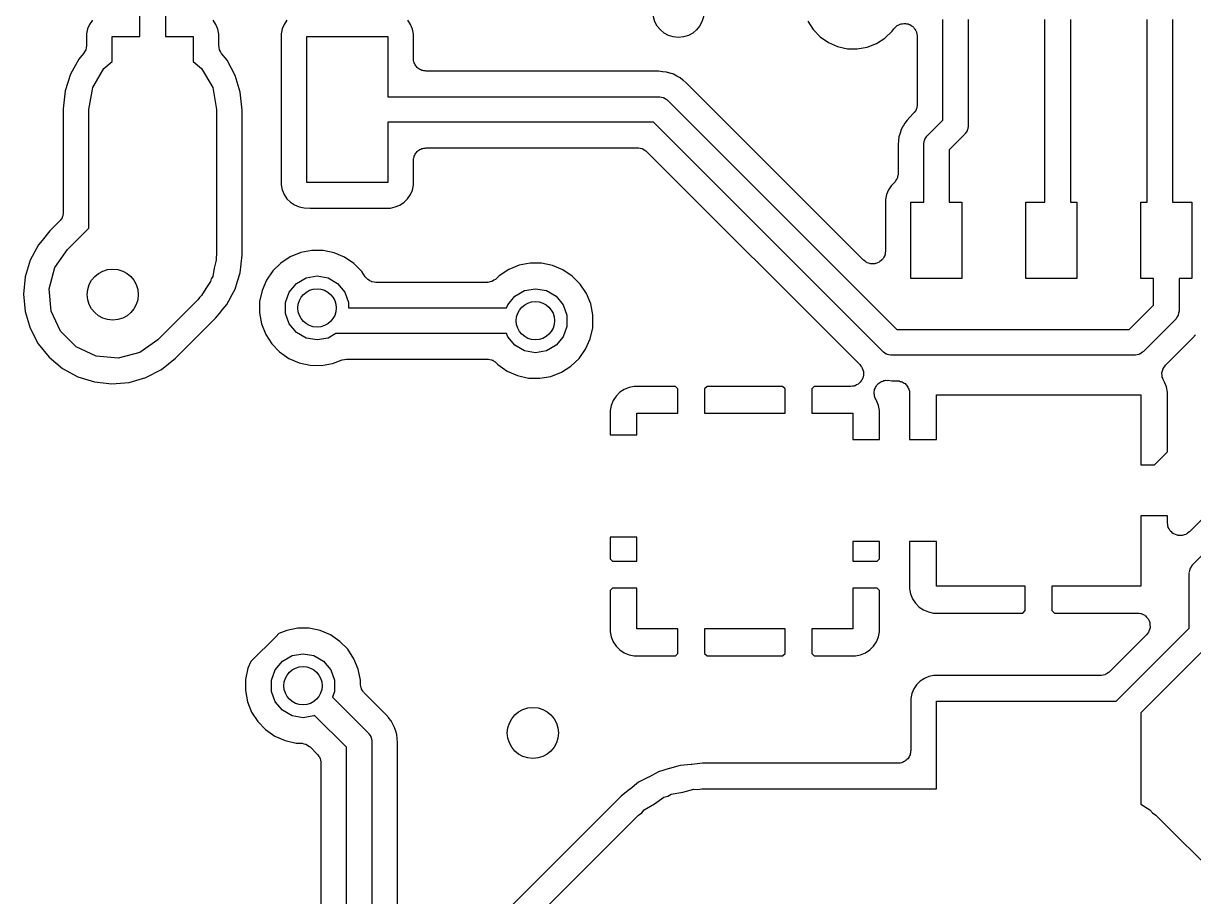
# Model space of a CAD drawing. Extents: x 69.6 to 139.6, y -158 to -61.
# Drawn here: x 82.8 to 91.96, y -109.94 to -103.1 of the extents above; entities that cross this region are included whole.
import ezdxf

# ---------------------------------------------------------------- set-up
doc = ezdxf.new("R2010")
doc.units = 0
doc.header["$MEASUREMENT"] = 0
doc.layers.add('BLACK', color=7, linetype='CONTINUOUS')

msp = doc.modelspace()

# ---------------------------------------------------------------- linework, layer by layer
at = {"layer": 'Black'}
for p, q in [((83.713, -103.203), (83.713, -101.487)), ((83.913, -101.528), (83.913, -103.203)), ((83.3406, -103.075), (83.3187, -103.108)), ((84.3079, -103.109), (84.2862, -103.076)), ((84.8646, -103.075), (84.8427, -103.108)), ((85.8319, -103.109), (85.8102, -103.076)), ((88.9431, -103.083), (88.9855, -103.149)), ((89.9999, -103.859), (89.9999, -103.07)), ((90.1999, -103.07), (90.1999, -103.9)), ((90.8, -104.5), (90.8, -103.07)), ((91, -103.07), (91, -104.5)), ((91.6001, -104.5), (91.6001, -103.07)), ((91.8001, -103.07), (91.8001, -104.5)), ((83.3035, -103.144), (83.2956, -103.182)), ((83.3187, -103.108), (83.3035, -103.144)), ((84.3229, -103.145), (84.3079, -103.109)), ((84.3305, -103.184), (84.3229, -103.145)), ((84.8275, -103.144), (84.8196, -103.182)), ((84.8427, -103.108), (84.8275, -103.144)), ((85.8469, -103.145), (85.8319, -103.109)), ((85.8545, -103.184), (85.8469, -103.145)), ((88.9855, -103.149), (89.0399, -103.206)), ((89.5471, -103.216), (89.6038, -103.162)), ((89.6038, -103.162), (89.6175, -103.143)), ((89.6175, -103.143), (89.6249, -103.135)), ((89.6249, -103.135), (89.6312, -103.127)), ((89.6312, -103.127), (89.6371, -103.123)), ((89.6371, -103.123), (89.6421, -103.118)), ((89.6421, -103.118), (89.6516, -103.114)), ((89.6516, -103.114), (89.6604, -103.108)), ((89.6604, -103.108), (89.6673, -103.107)), ((89.6673, -103.107), (89.6737, -103.104)), ((89.6737, -103.104), (89.6841, -103.103)), ((89.6841, -103.103), (89.6942, -103.101)), ((89.6942, -103.101), (89.7012, -103.101)), ((89.7012, -103.101), (89.7083, -103.101)), ((89.7083, -103.101), (89.7163, -103.103)), ((89.7163, -103.103), (89.7173, -103.103)), ((89.7173, -103.103), (89.719, -103.104)), ((89.719, -103.104), (89.7287, -103.105)), ((89.7287, -103.105), (89.735, -103.108)), ((89.735, -103.108), (89.7418, -103.11)), ((89.7418, -103.11), (89.7476, -103.114)), ((89.7476, -103.114), (89.7499, -103.115)), ((89.7499, -103.115), (89.7525, -103.117)), ((89.7525, -103.117), (89.7596, -103.121)), ((89.7596, -103.121), (89.7644, -103.126)), ((89.7644, -103.126), (89.7702, -103.13)), ((89.7702, -103.13), (89.7734, -103.135)), ((89.7734, -103.135), (89.7765, -103.137)), ((89.7765, -103.137), (89.7791, -103.142)), ((89.7791, -103.142), (89.7832, -103.146)), ((89.7832, -103.146), (89.7839, -103.147)), ((89.7839, -103.147), (89.7866, -103.154)), ((89.7866, -103.154), (89.79, -103.159)), ((89.79, -103.159), (89.791, -103.162)), ((89.791, -103.162), (89.7939, -103.167)), ((89.7939, -103.167), (89.795, -103.174)), ((89.795, -103.174), (89.7974, -103.179)), ((89.7974, -103.179), (89.7978, -103.188)), ((83.2956, -103.182), (83.2953, -103.231)), ((83.2953, -103.231), (83.2953, -103.272)), ((83.2953, -103.272), (83.2953, -103.272)), ((83.2953, -103.272), (83.2953, -103.273)), ((83.4955, -103.399), (83.4955, -103.203)), ((83.4955, -103.203), (83.713, -103.203)), ((83.913, -103.203), (84.1305, -103.203)), ((84.1305, -103.203), (84.1305, -103.399)), ((84.3305, -103.272), (84.3305, -103.184)), ((84.3334, -103.289), (84.3305, -103.272)), ((84.8196, -103.182), (84.8193, -103.231)), ((84.8193, -103.231), (84.8195, -104.366)), ((85.0195, -104.346), (85.0195, -103.203)), ((85.0195, -103.203), (85.6545, -103.203)), ((85.6545, -103.203), (85.6545, -103.675)), ((85.8545, -103.375), (85.8545, -103.184)), ((89.0399, -103.206), (89.1042, -103.25)), ((89.1042, -103.25), (89.176, -103.282)), ((89.4079, -103.287), (89.4809, -103.258)), ((89.4809, -103.258), (89.5471, -103.216)), ((89.7978, -103.188), (89.7989, -103.192)), ((89.7989, -103.192), (89.7986, -103.194)), ((89.7986, -103.194), (89.7999, -103.202)), ((89.7999, -103.202), (89.7999, -103.734)), ((83.2719, -103.337), (83.2358, -103.38)), ((83.2798, -103.323), (83.2719, -103.337)), ((83.2719, -103.337), (83.2719, -103.337)), ((83.2719, -103.337), (83.2719, -103.337)), ((83.2893, -103.307), (83.2798, -103.323)), ((83.2921, -103.291), (83.2893, -103.307)), ((83.2893, -103.307), (83.2893, -103.307)), ((83.2893, -103.307), (83.2893, -103.307)), ((83.2953, -103.273), (83.2921, -103.291)), ((84.3361, -103.305), (84.3334, -103.289)), ((84.3364, -103.306), (84.3361, -103.305)), ((84.3366, -103.307), (84.3364, -103.306)), ((84.3449, -103.321), (84.3366, -103.307)), ((84.353, -103.336), (84.3449, -103.321)), ((84.3956, -103.388), (84.353, -103.336)), ((89.176, -103.282), (89.2525, -103.299)), ((89.2525, -103.299), (89.3308, -103.3)), ((89.3308, -103.3), (89.4079, -103.287)), ((83.2358, -103.38), (83.17, -103.499)), ((83.3432, -103.604), (83.43, -103.454)), ((83.43, -103.454), (83.4955, -103.399)), ((84.1305, -103.399), (84.196, -103.454)), ((84.196, -103.454), (84.2828, -103.604)), ((84.4597, -103.508), (84.3956, -103.388)), ((85.8561, -103.384), (85.8545, -103.375)), ((85.8561, -103.392), (85.8561, -103.384)), ((85.8591, -103.401), (85.8561, -103.392)), ((85.8606, -103.409), (85.8591, -103.401)), ((85.865, -103.417), (85.8606, -103.409)), ((85.8679, -103.425), (85.865, -103.417)), ((85.8736, -103.432), (85.8679, -103.425)), ((85.878, -103.439), (85.8736, -103.432)), ((85.8846, -103.445), (85.878, -103.439)), ((85.8903, -103.452), (85.8846, -103.445)), ((85.8979, -103.456), (85.8903, -103.452)), ((83.17, -103.499), (83.1288, -103.63)), ((84.4992, -103.639), (84.4597, -103.508)), ((85.9046, -103.462), (85.8979, -103.456)), ((85.9128, -103.465), (85.9046, -103.462)), ((85.9203, -103.469), (85.9128, -103.465)), ((85.929, -103.47), (85.9203, -103.469)), ((85.9372, -103.473), (85.929, -103.47)), ((85.9459, -103.473), (85.9372, -103.473)), ((85.9545, -103.475), (85.9459, -103.473)), ((87.7746, -103.475), (85.9545, -103.475)), ((87.8062, -103.479), (87.7746, -103.475)), ((87.8067, -103.479), (87.8062, -103.479)), ((87.8072, -103.479), (87.8067, -103.479)), ((87.8358, -103.482), (87.8072, -103.479)), ((87.8632, -103.49), (87.8358, -103.482)), ((87.8637, -103.49), (87.8632, -103.49)), ((87.8642, -103.491), (87.8637, -103.49)), ((87.8916, -103.499), (87.8642, -103.491)), ((87.9168, -103.513), (87.8916, -103.499)), ((87.9173, -103.513), (87.9168, -103.513)), ((87.9177, -103.513), (87.9173, -103.513)), ((87.943, -103.527), (87.9177, -103.513)), ((87.965, -103.545), (87.943, -103.527)), ((87.9654, -103.546), (87.965, -103.545)), ((87.9658, -103.546), (87.9654, -103.546)), ((87.9906, -103.566), (87.9658, -103.546)), ((83.1288, -103.63), (83.113, -103.77)), ((83.313, -103.775), (83.3432, -103.604)), ((84.2828, -103.604), (84.313, -103.775)), ((84.513, -103.78), (84.4992, -103.639)), ((89.3802, -104.956), (87.9906, -103.566)), ((85.6545, -103.675), (87.775, -103.675)), ((87.775, -103.675), (87.7793, -103.676)), ((87.7793, -103.676), (87.7837, -103.675)), ((87.7837, -103.675), (87.7963, -103.679)), ((87.7963, -103.679), (87.8092, -103.681)), ((87.8092, -103.681), (87.813, -103.683)), ((87.813, -103.683), (87.8173, -103.684)), ((87.8173, -103.684), (87.828, -103.692)), ((87.828, -103.692), (87.8393, -103.698)), ((87.8393, -103.698), (87.8421, -103.702)), ((87.8421, -103.702), (87.8457, -103.704)), ((87.8457, -103.704), (89.6414, -105.5)), ((83.113, -103.77), (83.113, -103.775)), ((83.113, -103.775), (83.113, -104.581)), ((83.313, -104.705), (83.313, -103.775)), ((84.313, -103.775), (84.313, -104.912)), ((84.513, -104.912), (84.513, -103.78)), ((89.7706, -103.805), (89.7417, -103.834)), ((89.7731, -103.802), (89.7706, -103.805)), ((89.7765, -103.799), (89.7731, -103.802)), ((89.783, -103.787), (89.7765, -103.799)), ((89.7905, -103.777), (89.783, -103.787)), ((89.7917, -103.772), (89.7905, -103.777)), ((89.7939, -103.769), (89.7917, -103.772)), ((89.7961, -103.756), (89.7939, -103.769)), ((89.7995, -103.743), (89.7961, -103.756)), ((89.7999, -103.734), (89.7991, -103.739)), ((89.7991, -103.739), (89.7995, -103.743)), ((87.7336, -103.875), (85.6545, -103.875)), ((85.6545, -103.875), (85.6545, -104.346)), ((89.5293, -105.671), (87.7336, -103.875)), ((89.6882, -103.908), (89.6744, -103.933)), ((89.6884, -103.907), (89.6882, -103.908)), ((89.6887, -103.907), (89.6884, -103.907)), ((89.7023, -103.882), (89.6887, -103.907)), ((89.7207, -103.86), (89.7023, -103.882)), ((89.721, -103.859), (89.7207, -103.86)), ((89.7214, -103.859), (89.721, -103.859)), ((89.7417, -103.834), (89.7214, -103.859)), ((89.8797, -103.979), (89.9999, -103.859)), ((90.1995, -103.909), (90.1961, -103.921)), ((90.1999, -103.9), (90.1991, -103.904)), ((90.1991, -103.904), (90.1995, -103.909)), ((89.657, -103.989), (89.6541, -104.017)), ((89.6657, -103.961), (89.657, -103.989)), ((89.666, -103.96), (89.6657, -103.961)), ((89.6657, -103.961), (89.6657, -103.961)), ((89.6744, -103.933), (89.666, -103.96)), ((89.8598, -104.007), (89.8673, -103.997)), ((89.8673, -103.997), (89.8738, -103.985)), ((89.8738, -103.985), (89.8772, -103.982)), ((89.8772, -103.982), (89.8797, -103.979)), ((90.1706, -103.971), (90.0504, -104.091)), ((90.1731, -103.967), (90.1706, -103.971)), ((90.1765, -103.964), (90.1731, -103.967)), ((90.183, -103.953), (90.1765, -103.964)), ((90.1905, -103.942), (90.183, -103.953)), ((90.1917, -103.938), (90.1905, -103.942)), ((90.1939, -103.934), (90.1917, -103.938)), ((90.1961, -103.921), (90.1939, -103.934)), ((85.8904, -104.098), (85.898, -104.094)), ((85.898, -104.094), (85.9047, -104.088)), ((85.9047, -104.088), (85.9129, -104.085)), ((85.9129, -104.085), (85.9205, -104.081)), ((85.9205, -104.081), (85.9291, -104.08)), ((85.9291, -104.08), (85.9373, -104.077)), ((85.9373, -104.077), (85.9461, -104.077)), ((85.9461, -104.077), (85.9547, -104.075)), ((85.9547, -104.075), (87.6093, -104.075)), ((87.6093, -104.075), (87.6136, -104.076)), ((87.6136, -104.076), (87.618, -104.075)), ((87.618, -104.075), (87.6306, -104.079)), ((87.6306, -104.079), (87.6435, -104.081)), ((87.6435, -104.081), (87.6473, -104.083)), ((87.6473, -104.083), (87.6516, -104.084)), ((87.6516, -104.084), (87.6623, -104.092)), ((87.6623, -104.092), (87.6736, -104.098)), ((89.654, -104.018), (89.6504, -104.05)), ((89.6504, -104.05), (89.6504, -104.277)), ((89.6541, -104.017), (89.6539, -104.018)), ((89.6539, -104.018), (89.654, -104.018)), ((89.8504, -104.05), (89.8512, -104.045)), ((89.8504, -104.5), (89.8504, -104.05)), ((89.8508, -104.041), (89.8542, -104.028)), ((89.8512, -104.045), (89.8508, -104.041)), ((89.8542, -104.028), (89.8565, -104.015)), ((89.8565, -104.015), (89.8586, -104.012)), ((89.8586, -104.012), (89.8598, -104.007)), ((90.0504, -104.091), (90.0504, -104.5)), ((85.8547, -104.175), (85.8562, -104.166)), ((85.8547, -104.319), (85.8547, -104.175)), ((85.8562, -104.158), (85.8592, -104.149)), ((85.8562, -104.166), (85.8562, -104.158)), ((85.8592, -104.149), (85.8607, -104.141)), ((85.8607, -104.141), (85.8651, -104.133)), ((85.8651, -104.133), (85.8681, -104.125)), ((85.8681, -104.125), (85.8737, -104.118)), ((85.8737, -104.118), (85.8781, -104.111)), ((85.8781, -104.111), (85.8848, -104.105)), ((85.8848, -104.105), (85.8904, -104.098)), ((87.6736, -104.098), (87.6764, -104.102)), ((87.6764, -104.102), (87.68, -104.104)), ((87.68, -104.104), (89.35, -105.774)), ((89.6504, -104.277), (89.6496, -104.281)), ((84.8195, -104.366), (84.8271, -104.405)), ((85.6545, -104.346), (85.0195, -104.346)), ((85.8465, -104.406), (85.8544, -104.368)), ((85.8544, -104.368), (85.8547, -104.319)), ((89.5962, -104.372), (89.5742, -104.405)), ((89.6209, -104.348), (89.5962, -104.372)), ((89.6235, -104.344), (89.6209, -104.348)), ((89.627, -104.341), (89.6235, -104.344)), ((89.6335, -104.33), (89.627, -104.341)), ((89.6409, -104.319), (89.6335, -104.33)), ((89.6421, -104.315), (89.6409, -104.319)), ((89.6444, -104.311), (89.6421, -104.315)), ((89.6466, -104.298), (89.6444, -104.311)), ((89.65, -104.286), (89.6466, -104.298)), ((89.6496, -104.281), (89.65, -104.286)), ((84.8271, -104.405), (84.8421, -104.441)), ((84.8421, -104.441), (84.8638, -104.474)), ((85.8094, -104.475), (85.8313, -104.442)), ((85.8313, -104.442), (85.8465, -104.406)), ((89.559, -104.441), (89.5512, -104.479)), ((89.5742, -104.405), (89.559, -104.441)), ((84.8638, -104.474), (84.8914, -104.501)), ((84.8914, -104.501), (84.9239, -104.523)), ((84.9239, -104.523), (84.9601, -104.538)), ((84.9601, -104.538), (84.9985, -104.546)), ((84.9985, -104.546), (85.0472, -104.547)), ((85.0472, -104.547), (85.6741, -104.547)), ((85.6741, -104.547), (85.7126, -104.539)), ((85.7126, -104.539), (85.7488, -104.524)), ((85.7488, -104.524), (85.7815, -104.502)), ((85.7815, -104.502), (85.8094, -104.475)), ((89.5512, -104.479), (89.5508, -104.528)), ((89.5508, -104.528), (89.5509, -104.885)), ((89.751, -105.1), (89.751, -104.5)), ((89.751, -104.5), (89.8504, -104.5)), ((90.0504, -104.5), (90.1498, -104.5)), ((90.1498, -104.5), (90.1498, -105.1)), ((90.6502, -105.1), (90.6502, -104.5)), ((90.6502, -104.5), (90.8, -104.5)), ((91, -104.5), (91.049, -104.5)), ((91.049, -104.5), (91.049, -105.1)), ((91.551, -105.1), (91.551, -104.5)), ((91.551, -104.5), (91.6001, -104.5)), ((91.8001, -104.5), (91.9498, -104.5)), ((91.9498, -104.5), (91.9498, -105.1)), ((83.0896, -104.645), (83.0862, -104.648)), ((83.0961, -104.634), (83.0896, -104.645)), ((83.1036, -104.623), (83.0961, -104.634)), ((83.1048, -104.619), (83.1036, -104.623)), ((83.107, -104.615), (83.1048, -104.619)), ((83.1092, -104.602), (83.107, -104.615)), ((83.1126, -104.589), (83.1092, -104.602)), ((83.113, -104.581), (83.1122, -104.585)), ((83.1122, -104.585), (83.1126, -104.589)), ((83.0085, -104.727), (82.9465, -104.802)), ((83.0837, -104.651), (83.0085, -104.727)), ((83.0862, -104.648), (83.0837, -104.651)), ((83.1464, -104.871), (83.313, -104.705)), ((82.9465, -104.802), (82.9187, -104.836)), ((82.9465, -104.802), (82.9465, -104.802)), ((82.9465, -104.802), (82.9465, -104.802)), ((82.9187, -104.836), (82.8542, -104.956)), ((83.0468, -105.014), (83.1464, -104.871)), ((84.313, -104.912), (84.3092, -104.934)), ((84.5053, -104.985), (84.513, -104.917)), ((84.513, -104.914), (84.513, -104.912)), ((84.513, -104.917), (84.513, -104.914)), ((84.513, -104.914), (84.513, -104.914)), ((84.513, -104.914), (84.513, -104.914)), ((84.9723, -104.896), (84.8905, -104.929)), ((85.059, -104.88), (84.9723, -104.896)), ((85.1473, -104.88), (85.059, -104.88)), ((85.2337, -104.898), (85.1473, -104.88)), ((85.3151, -104.932), (85.2337, -104.898)), ((89.5449, -104.919), (89.5384, -104.931)), ((89.5457, -104.915), (89.5449, -104.919)), ((89.5475, -104.911), (89.5457, -104.915)), ((89.5487, -104.898), (89.5475, -104.911)), ((89.5509, -104.885), (89.5487, -104.898)), ((82.8542, -104.956), (82.8143, -105.087)), ((84.3111, -104.956), (84.2942, -105.019)), ((84.3092, -104.934), (84.3111, -104.956)), ((84.4983, -105.054), (84.5052, -104.987)), ((84.5052, -104.987), (84.5053, -104.986)), ((84.5053, -104.986), (84.5053, -104.985)), ((84.8167, -104.978), (84.7536, -105.039)), ((84.8905, -104.929), (84.8167, -104.978)), ((85.3882, -104.982), (85.3151, -104.932)), ((85.4504, -105.044), (85.3882, -104.982)), ((86.6823, -104.996), (86.6005, -105.029)), ((86.769, -104.98), (86.6823, -104.996)), ((86.8573, -104.98), (86.769, -104.98)), ((86.9437, -104.998), (86.8573, -104.98)), ((87.0251, -105.032), (86.9437, -104.998)), ((89.3909, -104.963), (89.3802, -104.956)), ((89.401, -104.972), (89.3909, -104.963)), ((89.4051, -104.973), (89.401, -104.972)), ((89.4087, -104.976), (89.4051, -104.973)), ((89.4213, -104.979), (89.4087, -104.976)), ((89.4336, -104.984), (89.4213, -104.979)), ((89.438, -104.984), (89.4336, -104.984)), ((89.4422, -104.985), (89.438, -104.984)), ((89.4552, -104.984), (89.4422, -104.985)), ((89.4683, -104.984), (89.4552, -104.984)), ((89.4725, -104.982), (89.4683, -104.984)), ((89.4768, -104.982), (89.4725, -104.982)), ((89.4887, -104.976), (89.4768, -104.982)), ((89.501, -104.972), (89.4887, -104.976)), ((89.5043, -104.969), (89.501, -104.972)), ((89.5083, -104.967), (89.5043, -104.969)), ((89.5175, -104.958), (89.5083, -104.967)), ((89.5276, -104.95), (89.5175, -104.958)), ((89.5298, -104.946), (89.5276, -104.95)), ((89.5329, -104.943), (89.5298, -104.946)), ((89.5384, -104.931), (89.5329, -104.943)), ((82.8143, -105.087), (82.8005, -105.223)), ((83.0019, -105.181), (83.0468, -105.014)), ((84.2718, -105.102), (84.2662, -105.123)), ((84.2828, -105.083), (84.2718, -105.102)), ((84.2942, -105.019), (84.2828, -105.083)), ((84.4778, -105.119), (84.4983, -105.054)), ((84.7536, -105.039), (84.7038, -105.112)), ((84.9387, -105.138), (85.0142, -105.094)), ((85.0142, -105.094), (85.1, -105.079)), ((85.1, -105.079), (85.1858, -105.094)), ((85.1858, -105.094), (85.2613, -105.138)), ((85.4777, -105.085), (85.4504, -105.044)), ((85.4876, -105.096), (85.4777, -105.085)), ((85.4968, -105.107), (85.4876, -105.096)), ((86.4991, -105.104), (86.4966, -105.107)), ((86.5023, -105.101), (86.4991, -105.104)), ((86.5267, -105.078), (86.5023, -105.101)), ((86.6005, -105.029), (86.5267, -105.078)), ((87.0982, -105.082), (87.0251, -105.032)), ((87.1604, -105.144), (87.0982, -105.082)), ((90.1498, -105.1), (89.751, -105.1)), ((91.049, -105.1), (90.6502, -105.1)), ((91.6504, -105.1), (91.551, -105.1)), ((91.6504, -105.308), (91.6504, -105.1)), ((91.9498, -105.1), (91.8504, -105.1)), ((91.8504, -105.1), (91.8504, -105.35)), ((83.017, -105.354), (83.0019, -105.181)), ((84.2287, -105.177), (84.196, -105.233)), ((84.2662, -105.123), (84.2287, -105.177)), ((84.425, -105.244), (84.4577, -105.184)), ((84.4577, -105.184), (84.4775, -105.12)), ((84.4775, -105.12), (84.4778, -105.119)), ((84.4778, -105.119), (84.4778, -105.119)), ((84.669, -105.193), (84.6506, -105.28)), ((84.7038, -105.112), (84.669, -105.193)), ((84.8827, -105.205), (84.9387, -105.138)), ((85.2613, -105.138), (85.3173, -105.205)), ((85.4995, -105.108), (85.4968, -105.107)), ((85.5017, -105.11), (85.4995, -105.108)), ((85.5145, -105.117), (85.5017, -105.11)), ((85.5268, -105.124), (85.5145, -105.117)), ((85.53, -105.125), (85.5268, -105.124)), ((85.5328, -105.126), (85.53, -105.125)), ((85.547, -105.128), (85.5328, -105.126)), ((85.561, -105.13), (85.547, -105.128)), ((86.4323, -105.13), (85.561, -105.13)), ((86.4362, -105.129), (86.4323, -105.13)), ((86.44, -105.13), (86.4362, -105.129)), ((86.4532, -105.126), (86.44, -105.13)), ((86.4665, -105.124), (86.4532, -105.126)), ((86.4699, -105.122), (86.4665, -105.124)), ((86.4736, -105.121), (86.4699, -105.122)), ((86.4849, -105.113), (86.4736, -105.121)), ((86.4966, -105.107), (86.4849, -105.113)), ((86.6487, -105.238), (86.7242, -105.194)), ((86.7242, -105.194), (86.81, -105.179)), ((86.81, -105.179), (86.8958, -105.194)), ((86.8958, -105.194), (86.9713, -105.238)), ((87.2093, -105.218), (87.1604, -105.144)), ((82.8005, -105.223), (82.8133, -105.358)), ((84.1666, -105.266), (83.8536, -105.579)), ((84.1792, -105.248), (84.1666, -105.266)), ((84.196, -105.233), (84.1792, -105.248)), ((84.3925, -105.304), (84.4245, -105.245)), ((84.4245, -105.245), (84.4249, -105.244)), ((84.4249, -105.244), (84.425, -105.244)), ((84.6506, -105.28), (84.6494, -105.368)), ((84.8529, -105.286), (84.8827, -105.205)), ((84.8529, -105.374), (84.8529, -105.286)), ((85.3173, -105.205), (85.3471, -105.286)), ((85.3471, -105.286), (85.3471, -105.33)), ((86.5927, -105.305), (86.6487, -105.238)), ((86.9713, -105.238), (87.0273, -105.305)), ((87.2429, -105.299), (87.2093, -105.218)), ((82.8133, -105.358), (82.8523, -105.489)), ((83.0904, -105.512), (83.017, -105.354)), ((84.3045, -105.41), (84.3483, -105.357)), ((84.3483, -105.357), (84.3487, -105.357)), ((84.3487, -105.357), (84.349, -105.356)), ((84.349, -105.356), (84.3925, -105.304)), ((84.6494, -105.368), (84.6653, -105.455)), ((84.8827, -105.455), (84.8529, -105.374)), ((85.3471, -105.33), (86.5834, -105.33)), ((86.5834, -105.33), (86.5927, -105.305)), ((87.0273, -105.305), (87.0571, -105.386)), ((87.2599, -105.385), (87.2429, -105.299)), ((91.4586, -105.5), (91.6504, -105.308)), ((91.8467, -105.371), (91.8444, -105.384)), ((91.85, -105.358), (91.8467, -105.371)), ((91.8504, -105.35), (91.8497, -105.354)), ((91.8497, -105.354), (91.85, -105.358)), ((83.9952, -105.72), (84.3045, -105.41)), ((84.6653, -105.455), (84.6978, -105.537)), ((84.9387, -105.522), (84.8827, -105.455)), ((87.0571, -105.386), (87.0571, -105.474)), ((87.2585, -105.487), (87.2599, -105.385)), ((91.8211, -105.42), (91.5707, -105.671)), ((91.8237, -105.417), (91.8211, -105.42)), ((91.827, -105.414), (91.8237, -105.417)), ((91.8336, -105.403), (91.827, -105.414)), ((91.841, -105.392), (91.8336, -105.403)), ((91.8422, -105.388), (91.841, -105.392)), ((91.8444, -105.384), (91.8422, -105.388)), ((82.8523, -105.489), (82.916, -105.61)), ((83.2132, -105.635), (83.0904, -105.512)), ((84.6978, -105.537), (84.7456, -105.611)), ((85.0142, -105.566), (84.9387, -105.522)), ((85.2479, -105.53), (85.1858, -105.566)), ((86.5834, -105.53), (85.2479, -105.53)), ((86.5927, -105.555), (86.5834, -105.53)), ((86.6487, -105.622), (86.5927, -105.555)), ((87.0273, -105.555), (86.9713, -105.622)), ((87.0571, -105.474), (87.0273, -105.555)), ((87.2391, -105.573), (87.2585, -105.487)), ((89.6414, -105.5), (91.4586, -105.5)), ((91.9591, -105.565), (91.9794, -105.54)), ((82.916, -105.61), (83.0019, -105.716)), ((83.3706, -105.708), (83.2132, -105.635)), ((83.8536, -105.579), (83.7113, -105.678)), ((84.7456, -105.611), (84.8069, -105.674)), ((85.1, -105.581), (85.0142, -105.566)), ((85.1858, -105.566), (85.1, -105.581)), ((86.7242, -105.666), (86.6487, -105.622)), ((86.9713, -105.622), (86.8958, -105.666)), ((87.1523, -105.725), (87.2032, -105.653)), ((87.2032, -105.653), (87.2391, -105.573)), ((91.7451, -105.779), (91.9591, -105.565)), ((83.0019, -105.716), (83.1068, -105.804)), ((83.5436, -105.723), (83.3706, -105.708)), ((83.7113, -105.678), (83.5436, -105.723)), ((83.881, -105.812), (83.9912, -105.724)), ((83.9912, -105.724), (83.9952, -105.72)), ((84.8069, -105.674), (84.8794, -105.725)), ((84.8794, -105.725), (84.9603, -105.76)), ((85.2216, -105.766), (85.2957, -105.737)), ((85.2957, -105.737), (85.2968, -105.737)), ((85.2968, -105.737), (85.2977, -105.736)), ((85.2977, -105.736), (85.3138, -105.733)), ((85.3138, -105.733), (85.3298, -105.73)), ((85.3298, -105.73), (85.3309, -105.73)), ((85.3309, -105.73), (85.3319, -105.73)), ((85.3319, -105.73), (86.4317, -105.73)), ((86.4317, -105.73), (86.4368, -105.731)), ((86.4368, -105.731), (86.4421, -105.731)), ((86.4421, -105.731), (86.4538, -105.734)), ((86.4538, -105.734), (86.4659, -105.736)), ((86.4659, -105.736), (86.4704, -105.739)), ((86.4704, -105.739), (86.4755, -105.74)), ((86.4755, -105.74), (86.4854, -105.747)), ((86.81, -105.681), (86.7242, -105.666)), ((86.8958, -105.666), (86.81, -105.681)), ((87.0884, -105.786), (87.1523, -105.725)), ((89.5329, -105.673), (89.5293, -105.671)), ((89.5357, -105.677), (89.5329, -105.673)), ((89.547, -105.683), (89.5357, -105.677)), ((89.5577, -105.691), (89.547, -105.683)), ((89.562, -105.692), (89.5577, -105.691)), ((89.5658, -105.694), (89.562, -105.692)), ((89.5787, -105.696), (89.5658, -105.694)), ((89.5913, -105.7), (89.5787, -105.696)), ((89.5957, -105.699), (89.5913, -105.7)), ((89.6, -105.7), (89.5957, -105.699)), ((91.5, -105.7), (89.6, -105.7)), ((91.5043, -105.699), (91.5, -105.7)), ((91.5087, -105.7), (91.5043, -105.699)), ((91.5213, -105.696), (91.5087, -105.7)), ((91.5342, -105.694), (91.5213, -105.696)), ((91.538, -105.692), (91.5342, -105.694)), ((91.5423, -105.691), (91.538, -105.692)), ((91.553, -105.683), (91.5423, -105.691)), ((91.5643, -105.677), (91.553, -105.683)), ((91.5671, -105.673), (91.5643, -105.677)), ((91.5707, -105.671), (91.5671, -105.673)), ((83.1068, -105.804), (83.2267, -105.869)), ((83.7598, -105.874), (83.881, -105.812)), ((84.9603, -105.76), (85.0465, -105.779)), ((85.0465, -105.779), (85.1347, -105.781)), ((85.1347, -105.781), (85.2216, -105.766)), ((86.4854, -105.747), (86.4959, -105.753)), ((86.4959, -105.753), (86.4993, -105.757)), ((86.4993, -105.757), (86.5036, -105.761)), ((86.5036, -105.761), (86.5169, -105.774)), ((86.5169, -105.774), (86.5894, -105.825)), ((86.5894, -105.825), (86.6703, -105.86)), ((86.9316, -105.866), (87.0139, -105.834)), ((87.0139, -105.834), (87.0884, -105.786)), ((89.35, -105.774), (89.3575, -105.785)), ((89.3575, -105.785), (89.3659, -105.795)), ((89.3659, -105.795), (89.3674, -105.799)), ((89.3674, -105.799), (89.3699, -105.803)), ((89.3699, -105.803), (89.3733, -105.815)), ((89.3733, -105.815), (89.3778, -105.828)), ((89.3778, -105.828), (89.3778, -105.832)), ((89.3778, -105.832), (89.3789, -105.836)), ((89.3789, -105.836), (89.3778, -105.849)), ((91.7164, -105.839), (91.721, -105.823)), ((91.721, -105.823), (91.7252, -105.808)), ((91.7252, -105.808), (91.7259, -105.807)), ((91.7259, -105.807), (91.7262, -105.805)), ((91.7262, -105.805), (91.7358, -105.792)), ((91.7358, -105.792), (91.7451, -105.779)), ((83.2267, -105.869), (83.357, -105.91)), ((83.357, -105.91), (83.4927, -105.924)), ((83.4927, -105.924), (83.6287, -105.913)), ((83.6287, -105.913), (83.7598, -105.874)), ((86.6703, -105.86), (86.7565, -105.879)), ((86.7565, -105.879), (86.8447, -105.881)), ((86.8447, -105.881), (86.9316, -105.866)), ((89.3367, -105.927), (89.3248, -105.932)), ((89.3398, -105.924), (89.3367, -105.927)), ((89.3436, -105.922), (89.3398, -105.924)), ((89.352, -105.912), (89.3436, -105.922)), ((89.3612, -105.902), (89.352, -105.912)), ((89.3631, -105.898), (89.3612, -105.902)), ((89.3659, -105.895), (89.3631, -105.898)), ((89.3704, -105.883), (89.3659, -105.895)), ((89.3759, -105.871), (89.3704, -105.883)), ((89.3763, -105.866), (89.3759, -105.871)), ((89.3778, -105.862), (89.3763, -105.866)), ((89.3778, -105.849), (89.3778, -105.862)), ((89.4875, -105.931), (89.4924, -105.924)), ((89.4924, -105.924), (89.5, -105.919)), ((89.5, -105.919), (89.5066, -105.913)), ((89.5066, -105.913), (89.5143, -105.91)), ((89.5143, -105.91), (89.5212, -105.905)), ((89.5212, -105.905), (89.5301, -105.903)), ((89.5301, -105.903), (89.5384, -105.899)), ((89.5384, -105.899), (89.5468, -105.899)), ((89.5468, -105.899), (89.5549, -105.897)), ((89.5549, -105.897), (89.564, -105.898)), ((89.564, -105.898), (89.5731, -105.897)), ((89.5731, -105.897), (89.6004, -105.9)), ((89.6004, -105.9), (89.64, -105.9)), ((89.64, -105.9), (89.6486, -105.902)), ((89.6486, -105.902), (89.6574, -105.902)), ((89.6574, -105.902), (89.6656, -105.905)), ((89.6656, -105.905), (89.6742, -105.906)), ((89.6742, -105.906), (89.6818, -105.91)), ((89.6818, -105.91), (89.69, -105.913)), ((89.69, -105.913), (89.6967, -105.919)), ((89.6967, -105.919), (89.7043, -105.923)), ((89.7043, -105.923), (89.7099, -105.93)), ((89.7099, -105.93), (89.7166, -105.936)), ((91.7162, -105.841), (91.7165, -105.84)), ((91.7176, -105.857), (91.7162, -105.841)), ((91.7165, -105.84), (91.7164, -105.839)), ((91.7186, -105.873), (91.7176, -105.857)), ((91.7191, -105.875), (91.7186, -105.873)), ((91.7192, -105.876), (91.7191, -105.875)), ((91.726, -105.89), (91.7192, -105.876)), ((91.7325, -105.905), (91.726, -105.89)), ((91.7363, -105.911), (91.7325, -105.905)), ((91.752, -105.949), (91.7363, -105.911)), ((87.4424, -106.02), (87.4194, -106.055)), ((87.4716, -105.991), (87.4424, -106.02)), ((87.5059, -105.969), (87.4716, -105.991)), ((87.544, -105.953), (87.5059, -105.969)), ((87.5844, -105.945), (87.544, -105.953)), ((87.9061, -105.945), (87.5844, -105.945)), ((87.925, -105.964), (87.9061, -105.945)), ((87.925, -106.155), (87.925, -105.964)), ((88.1539, -105.945), (88.135, -105.964)), ((88.135, -105.964), (88.135, -106.155)), ((88.4146, -105.945), (88.1539, -105.945)), ((88.45, -105.945), (88.4146, -105.945)), ((88.4146, -105.945), (88.4146, -105.945)), ((88.4146, -105.945), (88.4146, -105.945)), ((88.4854, -105.945), (88.45, -105.945)), ((88.45, -105.945), (88.45, -105.945)), ((88.45, -105.945), (88.45, -105.945)), ((88.7461, -105.945), (88.4854, -105.945)), ((88.4854, -105.945), (88.4854, -105.945)), ((88.765, -105.964), (88.7461, -105.945)), ((88.765, -106.155), (88.765, -105.964)), ((88.9939, -105.945), (88.975, -105.964)), ((88.975, -105.964), (88.975, -106.155)), ((89.2793, -105.945), (88.9939, -105.945)), ((89.2922, -105.943), (89.2793, -105.945)), ((89.3052, -105.942), (89.2922, -105.943)), ((89.3092, -105.94), (89.3052, -105.942)), ((89.3135, -105.939), (89.3092, -105.94)), ((89.3248, -105.932), (89.3135, -105.939)), ((89.4621, -106.003), (89.463, -105.994)), ((89.4642, -106.011), (89.4621, -106.003)), ((89.4625, -105.986), (89.465, -105.977)), ((89.463, -105.994), (89.4625, -105.986)), ((89.4649, -106.021), (89.4642, -106.011)), ((89.4683, -106.028), (89.4649, -106.021)), ((89.465, -105.977), (89.466, -105.968)), ((89.466, -105.968), (89.4697, -105.961)), ((89.4697, -105.961), (89.472, -105.952)), ((89.472, -105.952), (89.4774, -105.945)), ((89.4774, -105.945), (89.4814, -105.937)), ((89.4814, -105.937), (89.4875, -105.931)), ((89.7166, -105.936), (89.721, -105.943)), ((89.721, -105.943), (89.7266, -105.95)), ((89.7266, -105.95), (89.7296, -105.958)), ((89.7296, -105.958), (89.734, -105.966)), ((89.734, -105.966), (89.7355, -105.974)), ((89.7355, -105.974), (89.7385, -105.983)), ((89.7385, -105.983), (89.7385, -105.991)), ((89.7385, -105.991), (89.74, -106)), ((89.74, -106), (89.74, -106.36)), ((89.95, -106.36), (89.95, -106.01)), ((89.95, -106.01), (91.55, -106.01)), ((91.55, -106.01), (91.55, -106.56)), ((91.76, -105.989), (91.752, -105.949)), ((91.76, -106.457), (91.76, -105.989)), ((93.0592, -105.957), (91.9307, -107.085)), ((91.9593, -107.339), (93.3301, -105.968)), ((87.4034, -106.093), (87.3951, -106.133)), ((87.4194, -106.055), (87.4034, -106.093)), ((89.4703, -106.036), (89.4683, -106.028)), ((89.4753, -106.044), (89.4703, -106.036)), ((89.479, -106.052), (89.4753, -106.044)), ((89.4806, -106.055), (89.479, -106.052)), ((89.4966, -106.093), (89.4806, -106.055)), ((89.5049, -106.133), (89.4966, -106.093)), ((87.3951, -106.133), (87.3948, -106.184)), ((87.3948, -106.184), (87.3949, -106.325)), ((87.605, -106.325), (87.605, -106.155)), ((87.605, -106.155), (87.925, -106.155)), ((88.135, -106.155), (88.765, -106.155)), ((88.975, -106.155), (89.295, -106.155)), ((89.295, -106.155), (89.295, -106.36)), ((89.5052, -106.184), (89.5049, -106.133)), ((89.5051, -106.36), (89.5052, -106.184)), ((87.3949, -106.325), (87.605, -106.325)), ((89.295, -106.36), (89.5051, -106.36)), ((89.74, -106.36), (89.95, -106.36)), ((91.6572, -106.56), (91.76, -106.457)), ((91.55, -106.56), (91.6572, -106.56)), ((91.74, -106.96), (91.55, -106.96)), ((91.55, -106.96), (91.55, -107.51)), ((91.7487, -106.958), (91.74, -106.96)), ((91.7574, -106.959), (91.7487, -106.958)), ((91.76, -106.959), (91.7574, -106.959)), ((91.76, -107.014), (91.76, -106.959)), ((91.7623, -107.027), (91.76, -107.014)), ((91.7634, -107.04), (91.7623, -107.027)), ((91.7653, -107.044), (91.7634, -107.04)), ((91.766, -107.049), (91.7653, -107.044)), ((91.7726, -107.06), (91.766, -107.049)), ((91.7781, -107.072), (91.7726, -107.06)), ((91.7812, -107.075), (91.7781, -107.072)), ((91.7834, -107.079), (91.7812, -107.075)), ((91.7934, -107.087), (91.7834, -107.079)), ((91.8026, -107.096), (91.7934, -107.087)), ((91.8066, -107.098), (91.8026, -107.096)), ((91.81, -107.101), (91.8066, -107.098)), ((91.8223, -107.105), (91.81, -107.101)), ((91.8341, -107.111), (91.8223, -107.105)), ((91.8385, -107.111), (91.8341, -107.111)), ((91.8426, -107.113), (91.8385, -107.111)), ((91.8557, -107.113), (91.8426, -107.113)), ((91.8687, -107.114), (91.8557, -107.113)), ((91.873, -107.113), (91.8687, -107.114)), ((91.8774, -107.113), (91.873, -107.113)), ((91.8896, -107.108), (91.8774, -107.113)), ((91.9023, -107.105), (91.8896, -107.108)), ((91.9059, -107.102), (91.9023, -107.105)), ((91.91, -107.101), (91.9059, -107.102)), ((91.92, -107.093), (91.91, -107.101)), ((91.9307, -107.085), (91.92, -107.093)), ((87.605, -107.125), (87.3949, -107.125)), ((87.3949, -107.125), (87.395, -107.296)), ((87.605, -107.315), (87.605, -107.125)), ((89.5051, -107.16), (89.295, -107.16)), ((89.295, -107.16), (89.295, -107.315)), ((89.505, -107.296), (89.5051, -107.16)), ((89.95, -107.16), (89.74, -107.16)), ((89.74, -107.16), (89.74, -107.531)), ((89.95, -107.51), (89.95, -107.16)), ((87.395, -107.296), (87.4139, -107.315)), ((89.4861, -107.315), (89.505, -107.296)), ((87.4139, -107.315), (87.605, -107.315)), ((89.295, -107.315), (89.4861, -107.315)), ((91.9304, -107.401), (91.9338, -107.389)), ((91.9338, -107.389), (91.936, -107.376)), ((91.936, -107.376), (91.9382, -107.372)), ((91.9382, -107.372), (91.9394, -107.368)), ((91.9394, -107.368), (91.9469, -107.357)), ((91.9469, -107.357), (91.9534, -107.346)), ((91.9534, -107.346), (91.9568, -107.343)), ((91.9568, -107.343), (91.9593, -107.339)), ((91.93, -107.41), (91.9308, -107.406)), ((91.93, -107.839), (91.93, -107.41)), ((91.9308, -107.406), (91.9304, -107.401)), ((87.395, -107.544), (87.3948, -107.816)), ((87.4139, -107.525), (87.395, -107.544)), ((87.605, -107.525), (87.4139, -107.525)), ((87.605, -107.845), (87.605, -107.525)), ((89.4861, -107.525), (89.295, -107.525)), ((89.295, -107.525), (89.295, -107.845)), ((89.505, -107.544), (89.4861, -107.525)), ((89.5051, -107.68), (89.505, -107.544)), ((89.74, -107.531), (89.748, -107.571)), ((89.748, -107.571), (89.7637, -107.609)), ((90.645, -107.51), (89.95, -107.51)), ((90.645, -107.701), (90.645, -107.51)), ((91.55, -107.51), (90.855, -107.51)), ((90.855, -107.51), (90.855, -107.701)), ((89.7637, -107.609), (89.7865, -107.643)), ((89.7865, -107.643), (89.8155, -107.673)), ((89.5052, -107.816), (89.5051, -107.68)), ((89.8155, -107.673), (89.8496, -107.696)), ((89.8496, -107.696), (89.8876, -107.712)), ((89.8876, -107.712), (89.9279, -107.72)), ((89.9279, -107.72), (89.9786, -107.72)), ((89.9786, -107.72), (90.6261, -107.72)), ((90.6261, -107.72), (90.645, -107.701)), ((90.855, -107.701), (90.8739, -107.72)), ((90.8739, -107.72), (91.5215, -107.72)), ((91.5215, -107.72), (91.5234, -107.72)), ((91.5234, -107.72), (91.5366, -107.722)), ((91.5366, -107.722), (91.55, -107.724)), ((91.55, -107.724), (91.5537, -107.725)), ((91.5537, -107.725), (91.5576, -107.726)), ((91.5576, -107.726), (91.5693, -107.733)), ((91.5693, -107.733), (91.5815, -107.738)), ((91.5815, -107.738), (91.5843, -107.741)), ((91.5843, -107.741), (91.5878, -107.743)), ((91.5878, -107.743), (91.5965, -107.753)), ((91.5965, -107.753), (91.606, -107.763)), ((84.949, -107.84), (84.8623, -107.856)), ((85.0373, -107.84), (84.949, -107.84)), ((85.1237, -107.858), (85.0373, -107.84)), ((87.3948, -107.816), (87.3951, -107.867)), ((87.925, -107.845), (87.605, -107.845)), ((87.925, -108.036), (87.925, -107.845)), ((88.135, -107.845), (88.135, -108.036)), ((88.765, -107.845), (88.135, -107.845)), ((88.765, -108.036), (88.765, -107.845)), ((89.295, -107.845), (88.975, -107.845)), ((88.975, -107.845), (88.975, -108.036)), ((89.5049, -107.867), (89.5052, -107.816)), ((91.3586, -108.41), (91.93, -107.839)), ((91.606, -107.763), (91.6077, -107.766)), ((91.6077, -107.766), (91.6104, -107.77)), ((91.6104, -107.77), (91.615, -107.782)), ((91.6182, -107.85), (91.6147, -107.862)), ((91.615, -107.782), (91.6207, -107.794)), ((91.6227, -107.837), (91.6182, -107.85)), ((91.6207, -107.794), (91.6211, -107.798)), ((91.6211, -107.798), (91.6225, -107.802)), ((91.6225, -107.802), (91.6226, -107.816)), ((91.6226, -107.816), (91.6237, -107.829)), ((91.6237, -107.829), (91.6227, -107.833)), ((91.6227, -107.833), (91.6227, -107.837)), ((84.7786, -107.904), (84.5816, -108.101)), ((84.8012, -107.881), (84.7786, -107.904)), ((84.7786, -107.904), (84.7786, -107.904)), ((84.7786, -107.904), (84.7786, -107.904)), ((84.8623, -107.856), (84.8012, -107.881)), ((85.2051, -107.892), (85.1237, -107.858)), ((85.2782, -107.942), (85.2051, -107.892)), ((85.3404, -108.004), (85.2782, -107.942)), ((87.3951, -107.867), (87.4034, -107.907)), ((87.4034, -107.907), (87.4194, -107.945)), ((87.4194, -107.945), (87.4424, -107.98)), ((89.4576, -107.98), (89.4806, -107.945)), ((89.4806, -107.945), (89.4966, -107.907)), ((89.4966, -107.907), (89.5049, -107.867)), ((91.5948, -107.891), (91.3052, -108.181)), ((91.6025, -107.88), (91.5948, -107.891)), ((91.6111, -107.87), (91.6025, -107.88)), ((91.6124, -107.866), (91.6111, -107.87)), ((91.6147, -107.862), (91.6124, -107.866)), ((85.3893, -108.078), (85.3404, -108.004)), ((87.4424, -107.98), (87.4716, -108.009)), ((87.4716, -108.009), (87.5059, -108.031)), ((87.5059, -108.031), (87.544, -108.047)), ((87.9061, -108.055), (87.925, -108.036)), ((88.135, -108.036), (88.1539, -108.055)), ((88.7461, -108.055), (88.765, -108.036)), ((88.975, -108.036), (88.9939, -108.055)), ((89.356, -108.047), (89.3941, -108.031)), ((89.3941, -108.031), (89.4284, -108.009)), ((89.4284, -108.009), (89.4576, -107.98)), ((92.1007, -107.951), (91.55, -108.501)), ((84.5816, -108.101), (84.559, -108.153)), ((84.7727, -108.165), (84.8287, -108.098)), ((84.8287, -108.098), (84.9042, -108.054)), ((84.9042, -108.054), (84.99, -108.039)), ((84.99, -108.039), (85.0758, -108.054)), ((85.0758, -108.054), (85.1513, -108.098)), ((85.1513, -108.098), (85.2073, -108.165)), ((85.4229, -108.159), (85.3893, -108.078)), ((87.544, -108.047), (87.5844, -108.055)), ((87.5844, -108.055), (87.9061, -108.055)), ((88.1539, -108.055), (88.4146, -108.055)), ((88.4146, -108.055), (88.4146, -108.055)), ((88.4146, -108.055), (88.45, -108.055)), ((88.45, -108.055), (88.45, -108.055)), ((88.45, -108.055), (88.45, -108.055)), ((88.45, -108.055), (88.4854, -108.055)), ((88.4854, -108.055), (88.4854, -108.055)), ((88.4854, -108.055), (88.7461, -108.055)), ((88.9939, -108.055), (89.3156, -108.055)), ((89.3156, -108.055), (89.356, -108.047)), ((84.559, -108.153), (84.5406, -108.24)), ((84.7429, -108.246), (84.7727, -108.165)), ((85.2073, -108.165), (85.2371, -108.246)), ((85.4399, -108.245), (85.4229, -108.159)), ((89.8919, -108.218), (89.8557, -108.233)), ((89.9304, -108.21), (89.8919, -108.218)), ((90.645, -108.21), (89.9304, -108.21)), ((90.745, -108.21), (90.645, -108.21)), ((91.2345, -108.21), (90.745, -108.21)), ((91.2388, -108.209), (91.2345, -108.21)), ((91.2432, -108.209), (91.2388, -108.209)), ((91.2558, -108.206), (91.2432, -108.209)), ((91.2687, -108.204), (91.2558, -108.206)), ((91.2725, -108.202), (91.2687, -108.204)), ((91.2767, -108.2), (91.2725, -108.202)), ((91.2875, -108.193), (91.2767, -108.2)), ((91.2988, -108.186), (91.2875, -108.193)), ((91.3016, -108.183), (91.2988, -108.186)), ((91.3052, -108.181), (91.3016, -108.183)), ((84.5406, -108.24), (84.5394, -108.328)), ((84.7429, -108.334), (84.7429, -108.246)), ((85.2371, -108.246), (85.2371, -108.334)), ((85.4395, -108.272), (85.4399, -108.245)), ((85.4403, -108.277), (85.4395, -108.272)), ((85.4399, -108.283), (85.4403, -108.277)), ((85.4431, -108.294), (85.4399, -108.283)), ((85.4451, -108.307), (85.4431, -108.294)), ((85.4475, -108.311), (85.4451, -108.307)), ((85.4489, -108.316), (85.4475, -108.311)), ((89.7951, -108.282), (89.7732, -108.314)), ((89.823, -108.254), (89.7951, -108.282)), ((89.8557, -108.233), (89.823, -108.254)), ((84.5394, -108.328), (84.5553, -108.415)), ((84.7727, -108.415), (84.7429, -108.334)), ((85.2371, -108.334), (85.2206, -108.379)), ((85.2206, -108.379), (85.5007, -108.659)), ((85.456, -108.326), (85.4489, -108.316)), ((85.462, -108.337), (85.456, -108.326)), ((85.4659, -108.34), (85.462, -108.337)), ((85.4688, -108.345), (85.4659, -108.34)), ((85.6419, -108.518), (85.4688, -108.345)), ((89.7501, -108.389), (89.7498, -108.438)), ((89.758, -108.351), (89.7501, -108.389)), ((89.7732, -108.314), (89.758, -108.351)), ((84.5553, -108.415), (84.5878, -108.497)), ((84.8287, -108.482), (84.7727, -108.415)), ((84.9042, -108.526), (84.8287, -108.482)), ((89.7498, -108.438), (89.7498, -108.797)), ((89.95, -109.097), (89.95, -108.41)), ((89.95, -108.41), (91.3586, -108.41)), ((84.5878, -108.497), (84.6356, -108.571)), ((84.6356, -108.571), (84.6969, -108.634)), ((84.99, -108.541), (84.9042, -108.526)), ((85.0758, -108.526), (84.99, -108.541)), ((85.0813, -108.523), (85.0758, -108.526)), ((85.33, -108.771), (85.0813, -108.523)), ((85.6617, -108.542), (85.6419, -108.518)), ((85.6419, -108.518), (85.6419, -108.518)), ((85.6621, -108.543), (85.6617, -108.542)), ((85.6623, -108.543), (85.6621, -108.543)), ((85.6805, -108.565), (85.6623, -108.543)), ((85.6937, -108.591), (85.6805, -108.565)), ((91.55, -108.501), (91.55, -109.219)), ((84.6969, -108.634), (84.7694, -108.685)), ((85.5007, -108.659), (85.5032, -108.663)), ((85.5032, -108.663), (85.5066, -108.666)), ((85.5066, -108.666), (85.5131, -108.677)), ((85.5131, -108.677), (85.5206, -108.688)), ((85.694, -108.591), (85.6937, -108.591)), ((85.6942, -108.592), (85.694, -108.591)), ((85.7077, -108.617), (85.6942, -108.592)), ((85.7157, -108.645), (85.7077, -108.617)), ((85.7159, -108.645), (85.7157, -108.645)), ((85.716, -108.646), (85.7159, -108.645)), ((85.7243, -108.673), (85.716, -108.646)), ((85.7268, -108.702), (85.7243, -108.673)), ((84.7694, -108.685), (84.8503, -108.72)), ((84.8503, -108.72), (84.9365, -108.739)), ((84.9365, -108.739), (84.9762, -108.74)), ((84.9762, -108.74), (84.9795, -108.74)), ((84.9795, -108.74), (84.9828, -108.74)), ((84.9828, -108.74), (84.9965, -108.744)), ((84.9965, -108.744), (85.0103, -108.747)), ((85.0103, -108.747), (85.0131, -108.748)), ((85.0131, -108.748), (85.0164, -108.749)), ((85.0164, -108.749), (85.0279, -108.757)), ((85.0279, -108.757), (85.04, -108.765)), ((85.04, -108.765), (85.0421, -108.767)), ((85.0421, -108.767), (85.0448, -108.769)), ((85.0448, -108.769), (85.1007, -108.825)), ((85.5206, -108.688), (85.5218, -108.692)), ((85.5218, -108.692), (85.524, -108.696)), ((85.524, -108.696), (85.5262, -108.709)), ((85.5262, -108.709), (85.5296, -108.721)), ((85.5296, -108.721), (85.5292, -108.726)), ((85.5292, -108.726), (85.53, -108.73)), ((85.53, -108.73), (85.53, -111.099)), ((85.7269, -108.702), (85.7268, -108.702)), ((85.7269, -108.703), (85.7269, -108.702)), ((85.73, -108.735), (85.7269, -108.703)), ((85.73, -110.666), (85.73, -108.735)), ((85.1007, -108.825), (85.1032, -108.829)), ((85.1032, -108.829), (85.1066, -108.831)), ((85.1066, -108.831), (85.1131, -108.843)), ((85.1131, -108.843), (85.1206, -108.853)), ((85.1206, -108.853), (85.1218, -108.858)), ((85.1218, -108.858), (85.124, -108.861)), ((85.124, -108.861), (85.1262, -108.874)), ((85.33, -111.14), (85.33, -108.771)), ((89.7264, -108.862), (89.7197, -108.867)), ((89.7308, -108.854), (89.7264, -108.862)), ((89.7364, -108.847), (89.7308, -108.854)), ((89.7394, -108.839), (89.7364, -108.847)), ((89.7438, -108.832), (89.7394, -108.839)), ((89.7453, -108.823), (89.7438, -108.832)), ((89.7483, -108.815), (89.7453, -108.823)), ((89.7498, -108.797), (89.7483, -108.806)), ((89.7483, -108.806), (89.7483, -108.815)), ((85.1262, -108.874), (85.1296, -108.887)), ((85.1296, -108.887), (85.1292, -108.891)), ((85.1292, -108.891), (85.13, -108.896)), ((85.13, -108.896), (85.13, -111.135)), ((87.8577, -108.939), (87.7739, -108.964)), ((87.8581, -108.939), (87.8577, -108.939)), ((87.8587, -108.939), (87.8581, -108.939)), ((87.925, -108.919), (87.8587, -108.939)), ((87.9423, -108.914), (87.925, -108.919)), ((88.0292, -108.906), (87.9423, -108.914)), ((88.0297, -108.906), (88.0292, -108.906)), ((88.0303, -108.906), (88.0297, -108.906)), ((88.0348, -108.906), (88.0303, -108.906)), ((88.1174, -108.897), (88.0348, -108.906)), ((88.0348, -108.906), (88.0348, -108.906)), ((88.0348, -108.906), (88.0348, -108.906)), ((89.6498, -108.897), (88.1174, -108.897)), ((89.6585, -108.896), (89.6498, -108.897)), ((89.6672, -108.896), (89.6585, -108.896)), ((89.6754, -108.893), (89.6672, -108.896)), ((89.684, -108.891), (89.6754, -108.893)), ((89.6916, -108.887), (89.684, -108.891)), ((89.6998, -108.884), (89.6916, -108.887)), ((89.7065, -108.878), (89.6998, -108.884)), ((89.7141, -108.874), (89.7065, -108.878)), ((89.7197, -108.867), (89.7141, -108.874)), ((87.6184, -109.045), (87.5508, -109.1)), ((87.6959, -109.005), (87.6184, -109.045)), ((87.6963, -109.005), (87.6959, -109.005)), ((87.6968, -109.005), (87.6963, -109.005)), ((87.7739, -108.964), (87.6968, -109.005)), ((87.5499, -109.101), (87.4818, -109.155)), ((87.5503, -109.101), (87.5499, -109.101)), ((87.5508, -109.1), (87.5503, -109.101)), ((87.8731, -109.14), (87.9632, -109.124)), ((87.9632, -109.124), (88.0515, -109.1)), ((88.0515, -109.1), (88.0822, -109.103)), ((88.0822, -109.103), (88.1125, -109.097)), ((88.1125, -109.097), (89.95, -109.097)), ((87.4758, -109.161), (85.9007, -110.736)), ((87.478, -109.159), (87.4758, -109.161)), ((87.4781, -109.159), (87.478, -109.159)), ((87.4782, -109.159), (87.4781, -109.159)), ((87.4818, -109.155), (87.4782, -109.159)), ((87.6625, -109.261), (87.7417, -109.216)), ((87.7417, -109.216), (87.8167, -109.163)), ((87.8167, -109.163), (87.8464, -109.155)), ((87.8464, -109.155), (87.8731, -109.14)), ((91.55, -109.219), (91.6225, -109.261)), ((85.6757, -111.244), (87.6175, -109.303)), ((87.6175, -109.303), (87.6428, -109.285)), ((87.6428, -109.285), (87.6625, -109.261)), ((91.6225, -109.261), (91.6422, -109.285)), ((91.6422, -109.285), (91.6675, -109.303)), ((91.6675, -109.303), (92.17, -109.805))]:
    msp.add_line(p, q, dxfattribs=at)
for centre, radius in [((87.93, -103.01), 0.2), ((83.5, -105.225), 0.2), ((85.1, -105.33), 0.15), ((86.81, -105.43), 0.15), ((84.99, -108.29), 0.15), ((86.79, -108.66), 0.2)]:
    msp.add_circle(centre, radius, dxfattribs=at)

doc.saveas('drawing.dxf')
